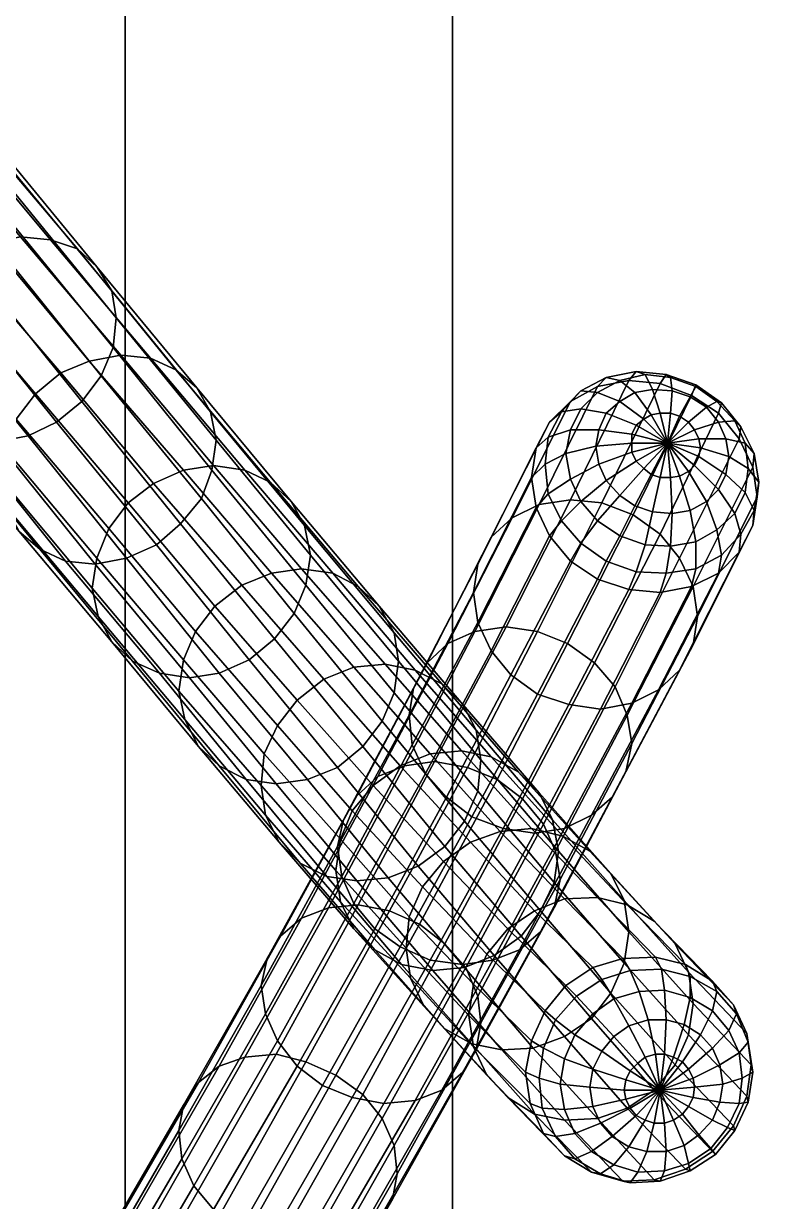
# Model space of a CAD drawing. Extents: x 2.43 to 3.53, y -4.48 to 0.73.
# Drawn here: x 2.9234 to 2.9737, y -0.9249 to -0.8461 of the extents above; entities that cross this region are included whole.
import ezdxf

# ---------------------------------------------------------------- set-up
doc = ezdxf.new("R2010")
doc.units = 0
for name, color, linetype in [('CAPSULE', 157, 'CONTINUOUS'), ('CYLINDER.1', 157, 'CONTINUOUS'), ('CYLINDER.2', 157, 'CONTINUOUS')]:
    doc.layers.add(name, color=color, linetype=linetype)

msp = doc.modelspace()

# ---------------------------------------------------------------- meshes
at = {"layer": 'CAPSULE'}
mesh = msp.add_polyface(dxfattribs=at)
corners = [(3.1047, -1.1175, 0.3212), (3.1047, -0.9571, 0.3474), (3.1027, -0.9535, 0.3251), (3.1027, -1.1139, 0.2989), (3.1047, -0.7968, 0.3736), (3.1027, -0.7931, 0.3513), (3.0969, -0.95, 0.3035), (3.0969, -1.1103, 0.2773), (3.0969, -0.7896, 0.3297), (3.0873, -0.9466, 0.2833), (3.0873, -1.107, 0.2571), (3.0873, -0.7863, 0.3095), (3.0743, -0.9437, 0.265), (3.0743, -1.104, 0.2387), (3.0743, -0.7833, 0.2912), (3.0583, -0.9411, 0.2491), (3.0583, -1.1014, 0.2229), (3.0583, -0.7807, 0.2753), (3.0397, -0.939, 0.2363), (3.0397, -1.0993, 0.2101), (3.0397, -0.7786, 0.2625), (3.0192, -0.9374, 0.2269), (3.0192, -1.0978, 0.2007), (3.0192, -0.7771, 0.2531), (2.9973, -0.9365, 0.2211), (2.9973, -1.0969, 0.1949), (2.9973, -0.7761, 0.2473), (2.9747, -0.9362, 0.2191), (2.9747, -1.0965, 0.1929), (2.9747, -0.7758, 0.2453), (2.9521, -0.9365, 0.2211), (2.9521, -1.0969, 0.1949), (2.9521, -0.7761, 0.2473), (2.9302, -0.9374, 0.2269), (2.9302, -1.0978, 0.2007), (2.9302, -0.7771, 0.2531), (2.9097, -0.939, 0.2363), (2.9097, -1.0993, 0.2101), (2.9097, -0.7786, 0.2625), (2.8911, -0.9411, 0.2491), (2.8911, -1.1014, 0.2229), (2.8911, -0.7807, 0.2753), (2.8751, -0.9437, 0.265), (2.8751, -1.104, 0.2387), (2.8751, -0.7833, 0.2912), (2.8621, -0.9466, 0.2833), (2.8621, -1.107, 0.2571), (2.8621, -0.7863, 0.3095), (2.8525, -0.95, 0.3035), (2.8525, -1.1103, 0.2773), (2.8525, -0.7896, 0.3297), (2.8467, -0.9535, 0.3251), (2.8467, -1.1139, 0.2989), (2.8467, -0.7931, 0.3513), (2.8447, -0.9571, 0.3474), (2.8447, -1.1175, 0.3212), (2.8447, -0.7968, 0.3736), (2.8467, -0.8004, 0.3959), (2.8467, -0.9608, 0.3697), (2.8525, -0.8039, 0.4175), (2.8525, -0.9643, 0.3913), (2.8621, -0.8072, 0.4378), (2.8621, -0.9676, 0.4116), (2.8751, -0.8102, 0.4561), (2.8751, -0.9706, 0.4299), (2.8911, -0.8128, 0.4719), (2.8911, -0.9732, 0.4457), (2.9097, -0.8149, 0.4847), (2.9097, -0.9753, 0.4585), (2.9302, -0.8165, 0.4942), (2.9302, -0.9768, 0.468), (2.9521, -0.8174, 0.5), (2.9521, -0.9778, 0.4738), (2.9747, -0.8177, 0.5019), (2.9747, -0.9781, 0.4757), (2.9973, -0.8174, 0.5), (2.9973, -0.9778, 0.4738), (3.0192, -0.8165, 0.4942), (3.0192, -0.9768, 0.468), (3.0397, -0.8149, 0.4847), (3.0397, -0.9753, 0.4585), (3.0583, -0.8128, 0.4719), (3.0583, -0.9732, 0.4457), (3.0743, -0.8102, 0.4561), (3.0743, -0.9706, 0.4299), (3.0873, -0.8072, 0.4378), (3.0873, -0.9676, 0.4116), (3.0969, -0.8039, 0.4175), (3.0969, -0.9643, 0.3913), (3.1027, -0.8004, 0.3959), (3.1027, -0.9608, 0.3697)]
mesh.append_faces([[corners[k] for k in face] for face in [(0, 1, 2, 3), (1, 4, 5, 2), (3, 2, 6, 7), (2, 5, 8, 6), (7, 6, 9, 10), (6, 8, 11, 9), (10, 9, 12, 13), (9, 11, 14, 12), (13, 12, 15, 16), (12, 14, 17, 15), (16, 15, 18, 19), (15, 17, 20, 18), (19, 18, 21, 22), (18, 20, 23, 21), (22, 21, 24, 25), (21, 23, 26, 24), (25, 24, 27, 28), (24, 26, 29, 27), (28, 27, 30, 31), (27, 29, 32, 30), (31, 30, 33, 34), (30, 32, 35, 33), (34, 33, 36, 37), (33, 35, 38, 36), (37, 36, 39, 40), (36, 38, 41, 39), (40, 39, 42, 43), (39, 41, 44, 42), (43, 42, 45, 46), (42, 44, 47, 45), (46, 45, 48, 49), (45, 47, 50, 48), (49, 48, 51, 52), (48, 50, 53, 51), (52, 51, 54, 55), (51, 53, 56, 54), (54, 56, 57, 58), (58, 57, 59, 60), (60, 59, 61, 62), (62, 61, 63, 64), (64, 63, 65, 66), (66, 65, 67, 68), (68, 67, 69, 70), (70, 69, 71, 72), (72, 71, 73, 74), (74, 73, 75, 76), (76, 75, 77, 78), (78, 77, 79, 80), (80, 79, 81, 82), (82, 81, 83, 84), (84, 83, 85, 86), (86, 85, 87, 88), (88, 87, 89, 90), (90, 89, 4, 1)]])
at = {"layer": 'CYLINDER.1'}
mesh = msp.add_polyface(dxfattribs=at)
corners = [(2.9153, -0.8687, 0.1949), (2.9083, -0.8603, 0.1799), (2.9085, -0.8584, 0.1809), (2.9155, -0.8667, 0.1959), (2.901, -0.8516, 0.1654), (2.9013, -0.8497, 0.1665), (2.9093, -0.8565, 0.1816), (2.9163, -0.8648, 0.1966), (2.9229, -0.8726, 0.2121), (2.9176, -0.8631, 0.1969), (2.9242, -0.8709, 0.2124), (2.9106, -0.8548, 0.1821), (2.9192, -0.8617, 0.197), (2.9259, -0.8695, 0.2124), (2.9123, -0.8534, 0.1822), (2.9212, -0.8608, 0.1967), (2.9278, -0.8687, 0.2121), (2.9142, -0.8525, 0.1819), (2.9232, -0.8604, 0.1961), (2.9299, -0.8683, 0.2116), (2.9162, -0.8521, 0.1813), (2.9252, -0.8606, 0.1952), (2.9319, -0.8685, 0.2107), (2.9182, -0.8522, 0.1804), (2.927, -0.8612, 0.1942), (2.9336, -0.8693, 0.2097), (2.9199, -0.8528, 0.1792), (2.9283, -0.8624, 0.193), (2.935, -0.8705, 0.2086), (2.9213, -0.8539, 0.178), (2.9293, -0.864, 0.1917), (2.9359, -0.8721, 0.2074), (2.9222, -0.8554, 0.1767), (2.9296, -0.8658, 0.1906), (2.9363, -0.874, 0.2063), (2.9226, -0.8572, 0.1754), (2.9223, -0.8591, 0.1744), (2.9294, -0.8678, 0.1896), (2.9216, -0.861, 0.1736), (2.9286, -0.8697, 0.1889), (2.9149, -0.85, 0.1598), (2.9142, -0.8519, 0.159), (2.9203, -0.8627, 0.1732), (2.9273, -0.8714, 0.1885), (2.9129, -0.8536, 0.1585), (2.9186, -0.8641, 0.1731), (2.9256, -0.8728, 0.1885), (2.9112, -0.855, 0.1584), (2.9167, -0.8651, 0.1734), (2.9237, -0.8737, 0.1888), (2.9093, -0.856, 0.1587), (2.9073, -0.8565, 0.1593), (2.9147, -0.8655, 0.1741), (2.9054, -0.8564, 0.1603), (2.9127, -0.8654, 0.175), (2.9197, -0.874, 0.1903), (2.911, -0.8648, 0.1761), (2.9179, -0.8733, 0.1914), (2.9036, -0.8559, 0.1615), (2.9096, -0.8637, 0.1774), (2.9165, -0.8721, 0.1926), (2.9023, -0.8548, 0.1628), (2.9087, -0.8621, 0.1787), (2.9156, -0.8705, 0.1938), (2.9014, -0.8533, 0.1641)]
mesh.append_faces([[corners[k] for k in face] for face in [(0, 1, 2, 3), (1, 4, 5, 2), (3, 2, 6, 7), (8, 7, 9, 10), (7, 6, 11, 9), (10, 9, 12, 13), (9, 11, 14, 12), (13, 12, 15, 16), (12, 14, 17, 15), (16, 15, 18, 19), (15, 17, 20, 18), (19, 18, 21, 22), (18, 20, 23, 21), (22, 21, 24, 25), (21, 23, 26, 24), (25, 24, 27, 28), (24, 26, 29, 27), (28, 27, 30, 31), (27, 29, 32, 30), (31, 30, 33, 34), (30, 32, 35, 33), (33, 35, 36, 37), (37, 36, 38, 39), (36, 40, 41, 38), (39, 38, 42, 43), (38, 41, 44, 42), (43, 42, 45, 46), (42, 44, 47, 45), (46, 45, 48, 49), (45, 47, 50, 48), (48, 50, 51, 52), (52, 51, 53, 54), (55, 54, 56, 57), (54, 53, 58, 56), (57, 56, 59, 60), (56, 58, 61, 59), (60, 59, 62, 63), (59, 61, 64, 62), (63, 62, 1, 0), (62, 64, 4, 1)]])
mesh = msp.add_polyface(dxfattribs=at)
corners = [(2.9338, -0.8908, 0.2435), (2.928, -0.8839, 0.2268), (2.9283, -0.8819, 0.2275), (2.9341, -0.8887, 0.2442), (2.9218, -0.8765, 0.2106), (2.9221, -0.8745, 0.2114), (2.9153, -0.8687, 0.1949), (2.9155, -0.8667, 0.1959), (2.9291, -0.8799, 0.2281), (2.9349, -0.8868, 0.2447), (2.9229, -0.8726, 0.2121), (2.9163, -0.8648, 0.1966), (2.9304, -0.8782, 0.2284), (2.9362, -0.8851, 0.2449), (2.9242, -0.8709, 0.2124), (2.9321, -0.8769, 0.2284), (2.938, -0.8837, 0.2449), (2.9259, -0.8695, 0.2124), (2.9341, -0.876, 0.2281), (2.94, -0.8829, 0.2446), (2.9278, -0.8687, 0.2121), (2.9299, -0.8683, 0.2116), (2.9361, -0.8757, 0.2275), (2.9319, -0.8685, 0.2107), (2.9382, -0.876, 0.2267), (2.9336, -0.8693, 0.2097), (2.9399, -0.8768, 0.2258), (2.9363, -0.874, 0.2063), (2.9296, -0.8658, 0.1906), (2.9294, -0.8678, 0.1896), (2.936, -0.876, 0.2055), (2.9286, -0.8697, 0.1889), (2.9353, -0.8779, 0.2048), (2.9273, -0.8714, 0.1885), (2.9339, -0.8796, 0.2045), (2.9402, -0.8873, 0.221), (2.9323, -0.881, 0.2045), (2.9385, -0.8887, 0.221), (2.9256, -0.8728, 0.1885), (2.9303, -0.8819, 0.2048), (2.9365, -0.8896, 0.2213), (2.9237, -0.8737, 0.1888), (2.9282, -0.8823, 0.2054), (2.9345, -0.8899, 0.2219), (2.9216, -0.8741, 0.1894), (2.9167, -0.8651, 0.1734), (2.9147, -0.8655, 0.1741), (2.9262, -0.8821, 0.2062), (2.9325, -0.8896, 0.2227), (2.9197, -0.874, 0.1903), (2.9127, -0.8654, 0.175), (2.9383, -0.8967, 0.2397), (2.9307, -0.8888, 0.2237), (2.9365, -0.8958, 0.2407), (2.9245, -0.8813, 0.2073), (2.9179, -0.8733, 0.1914), (2.9293, -0.8875, 0.2248), (2.9351, -0.8945, 0.2416), (2.9231, -0.8801, 0.2084), (2.9165, -0.8721, 0.1926), (2.9284, -0.8858, 0.2258), (2.9342, -0.8927, 0.2426), (2.9222, -0.8784, 0.2095), (2.9156, -0.8705, 0.1938)]
mesh.append_faces([[corners[k] for k in face] for face in [(0, 1, 2, 3), (1, 4, 5, 2), (4, 6, 7, 5), (3, 2, 8, 9), (2, 5, 10, 8), (5, 7, 11, 10), (9, 8, 12, 13), (8, 10, 14, 12), (13, 12, 15, 16), (12, 14, 17, 15), (16, 15, 18, 19), (15, 17, 20, 18), (18, 20, 21, 22), (22, 21, 23, 24), (24, 23, 25, 26), (27, 28, 29, 30), (30, 29, 31, 32), (32, 31, 33, 34), (35, 34, 36, 37), (34, 33, 38, 36), (37, 36, 39, 40), (36, 38, 41, 39), (40, 39, 42, 43), (39, 41, 44, 42), (41, 45, 46, 44), (43, 42, 47, 48), (42, 44, 49, 47), (44, 46, 50, 49), (51, 48, 52, 53), (48, 47, 54, 52), (47, 49, 55, 54), (53, 52, 56, 57), (52, 54, 58, 56), (54, 55, 59, 58), (57, 56, 60, 61), (56, 58, 62, 60), (58, 59, 63, 62), (61, 60, 1, 0), (60, 62, 4, 1), (62, 63, 6, 4)]])
mesh = msp.add_polyface(dxfattribs=at)
corners = [(2.9393, -0.8971, 0.2607), (2.9338, -0.8908, 0.2435), (2.9341, -0.8887, 0.2442), (2.9395, -0.895, 0.2613), (2.9349, -0.8868, 0.2447), (2.9404, -0.8931, 0.2618), (2.9454, -0.8988, 0.2793), (2.9417, -0.8914, 0.262), (2.9468, -0.8971, 0.2795), (2.9362, -0.8851, 0.2449), (2.9435, -0.89, 0.2619), (2.9486, -0.8958, 0.2794), (2.938, -0.8837, 0.2449), (2.9455, -0.8892, 0.2616), (2.9506, -0.895, 0.2791), (2.94, -0.8829, 0.2446), (2.9476, -0.889, 0.2611), (2.9527, -0.8948, 0.2786), (2.942, -0.8826, 0.2441), (2.9341, -0.876, 0.2281), (2.9361, -0.8757, 0.2275), (2.9496, -0.8894, 0.2604), (2.9547, -0.8952, 0.2779), (2.9441, -0.8829, 0.2433), (2.9382, -0.876, 0.2267), (2.9514, -0.8903, 0.2595), (2.9565, -0.8962, 0.2771), (2.9458, -0.8838, 0.2424), (2.9399, -0.8768, 0.2258), (2.9528, -0.8917, 0.2586), (2.9579, -0.8976, 0.2763), (2.9472, -0.8851, 0.2414), (2.9413, -0.8781, 0.2247), (2.9336, -0.8693, 0.2097), (2.935, -0.8705, 0.2086), (2.9482, -0.8869, 0.2404), (2.9537, -0.8934, 0.2577), (2.9422, -0.8797, 0.2236), (2.9359, -0.8721, 0.2074), (2.9485, -0.8888, 0.2395), (2.954, -0.8954, 0.2569), (2.9426, -0.8817, 0.2227), (2.9363, -0.874, 0.2063), (2.9482, -0.8909, 0.2388), (2.9538, -0.8975, 0.2562), (2.9423, -0.8837, 0.2218), (2.936, -0.876, 0.2055), (2.9474, -0.8928, 0.2383), (2.9529, -0.8995, 0.2558), (2.9415, -0.8856, 0.2213), (2.9353, -0.8779, 0.2048), (2.9402, -0.8873, 0.221), (2.9461, -0.8945, 0.238), (2.9339, -0.8796, 0.2045), (2.9385, -0.8887, 0.221), (2.9444, -0.8959, 0.2381), (2.9365, -0.8896, 0.2213), (2.9424, -0.8967, 0.2384), (2.9345, -0.8899, 0.2219), (2.9403, -0.897, 0.239), (2.9325, -0.8896, 0.2227), (2.9383, -0.8967, 0.2397), (2.9396, -0.8991, 0.2599), (2.9342, -0.8927, 0.2426)]
mesh.append_faces([[corners[k] for k in face] for face in [(0, 1, 2, 3), (3, 2, 4, 5), (6, 5, 7, 8), (5, 4, 9, 7), (8, 7, 10, 11), (7, 9, 12, 10), (11, 10, 13, 14), (10, 12, 15, 13), (14, 13, 16, 17), (13, 15, 18, 16), (15, 19, 20, 18), (17, 16, 21, 22), (16, 18, 23, 21), (18, 20, 24, 23), (22, 21, 25, 26), (21, 23, 27, 25), (23, 24, 28, 27), (26, 25, 29, 30), (25, 27, 31, 29), (27, 28, 32, 31), (28, 33, 34, 32), (29, 31, 35, 36), (31, 32, 37, 35), (32, 34, 38, 37), (36, 35, 39, 40), (35, 37, 41, 39), (37, 38, 42, 41), (40, 39, 43, 44), (39, 41, 45, 43), (41, 42, 46, 45), (44, 43, 47, 48), (43, 45, 49, 47), (45, 46, 50, 49), (47, 49, 51, 52), (49, 50, 53, 51), (52, 51, 54, 55), (55, 54, 56, 57), (57, 56, 58, 59), (59, 58, 60, 61), (62, 63, 1, 0)]])
mesh = msp.add_polyface(dxfattribs=at)
corners = [(2.949, -0.908, 0.2965), (2.9443, -0.9028, 0.2784), (2.9446, -0.9007, 0.279), (2.9492, -0.9059, 0.297), (2.9393, -0.8971, 0.2607), (2.9395, -0.895, 0.2613), (2.9454, -0.8988, 0.2793), (2.9501, -0.9039, 0.2973), (2.9404, -0.8931, 0.2618), (2.9544, -0.9084, 0.3157), (2.9515, -0.9022, 0.2974), (2.9558, -0.9067, 0.3158), (2.9468, -0.8971, 0.2795), (2.9533, -0.9009, 0.2973), (2.9576, -0.9055, 0.3157), (2.9486, -0.8958, 0.2794), (2.9553, -0.9002, 0.297), (2.9596, -0.9047, 0.3154), (2.9506, -0.895, 0.2791), (2.9574, -0.9, 0.2965), (2.9618, -0.9046, 0.3149), (2.9527, -0.8948, 0.2786), (2.9595, -0.9005, 0.2959), (2.9638, -0.9051, 0.3143), (2.9547, -0.8952, 0.2779), (2.9613, -0.9015, 0.2952), (2.9656, -0.9062, 0.3137), (2.9565, -0.8962, 0.2771), (2.9627, -0.903, 0.2944), (2.967, -0.9077, 0.313), (2.9579, -0.8976, 0.2763), (2.9588, -0.8994, 0.2755), (2.9636, -0.9048, 0.2937), (2.9528, -0.8917, 0.2586), (2.9537, -0.8934, 0.2577), (2.9592, -0.9015, 0.2747), (2.9639, -0.9069, 0.293), (2.954, -0.8954, 0.2569), (2.9589, -0.9036, 0.2741), (2.9636, -0.909, 0.2925), (2.9538, -0.8975, 0.2562), (2.9529, -0.8995, 0.2558), (2.958, -0.9055, 0.2737), (2.9516, -0.9012, 0.2556), (2.9567, -0.9072, 0.2736), (2.9474, -0.8928, 0.2383), (2.9461, -0.8945, 0.238), (2.9498, -0.9025, 0.2556), (2.9549, -0.9085, 0.2737), (2.9444, -0.8959, 0.2381), (2.9478, -0.9033, 0.256), (2.9529, -0.9093, 0.274), (2.9424, -0.8967, 0.2384), (2.9403, -0.897, 0.239), (2.9457, -0.9035, 0.2565), (2.9383, -0.8967, 0.2397), (2.9437, -0.9032, 0.2573), (2.9487, -0.9091, 0.2753), (2.9419, -0.9023, 0.2581), (2.9469, -0.9081, 0.2761), (2.9365, -0.8958, 0.2407), (2.9405, -0.9009, 0.259), (2.9455, -0.9067, 0.2769), (2.9351, -0.8945, 0.2416), (2.9396, -0.8991, 0.2599), (2.9446, -0.9049, 0.2777), (2.9342, -0.8927, 0.2426)]
mesh.append_faces([[corners[k] for k in face] for face in [(0, 1, 2, 3), (1, 4, 5, 2), (3, 2, 6, 7), (2, 5, 8, 6), (9, 7, 10, 11), (7, 6, 12, 10), (11, 10, 13, 14), (10, 12, 15, 13), (14, 13, 16, 17), (13, 15, 18, 16), (17, 16, 19, 20), (16, 18, 21, 19), (20, 19, 22, 23), (19, 21, 24, 22), (23, 22, 25, 26), (22, 24, 27, 25), (26, 25, 28, 29), (25, 27, 30, 28), (28, 30, 31, 32), (30, 33, 34, 31), (32, 31, 35, 36), (31, 34, 37, 35), (36, 35, 38, 39), (35, 37, 40, 38), (38, 40, 41, 42), (42, 41, 43, 44), (41, 45, 46, 43), (44, 43, 47, 48), (43, 46, 49, 47), (48, 47, 50, 51), (47, 49, 52, 50), (50, 52, 53, 54), (54, 53, 55, 56), (57, 56, 58, 59), (56, 55, 60, 58), (59, 58, 61, 62), (58, 60, 63, 61), (62, 61, 64, 65), (61, 63, 66, 64), (65, 64, 4, 1)]])
mesh = msp.add_polyface(dxfattribs=at)
corners = [(2.9593, -0.9171, 0.3381), (2.9579, -0.9167, 0.3362), (2.9582, -0.9147, 0.3366), (2.9596, -0.9154, 0.3384), (2.957, -0.9163, 0.334), (2.9574, -0.9142, 0.3344), (2.9532, -0.9125, 0.3151), (2.9535, -0.9104, 0.3155), (2.949, -0.908, 0.2965), (2.9492, -0.9059, 0.297), (2.959, -0.9128, 0.3367), (2.9603, -0.9138, 0.3385), (2.9583, -0.9122, 0.3345), (2.9544, -0.9084, 0.3157), (2.9501, -0.9039, 0.2973), (2.9604, -0.9112, 0.3368), (2.9615, -0.9124, 0.3385), (2.9597, -0.9105, 0.3346), (2.9558, -0.9067, 0.3158), (2.9576, -0.9055, 0.3157), (2.9615, -0.9093, 0.3344), (2.9627, -0.911, 0.2922), (2.958, -0.9055, 0.2737), (2.9567, -0.9072, 0.2736), (2.9614, -0.9127, 0.2921), (2.9549, -0.9085, 0.2737), (2.9596, -0.9139, 0.2922), (2.9529, -0.9093, 0.274), (2.9575, -0.9147, 0.2925), (2.9618, -0.9194, 0.3115), (2.9554, -0.9148, 0.2931), (2.9596, -0.9195, 0.312), (2.9508, -0.9095, 0.2746), (2.9478, -0.9033, 0.256), (2.9457, -0.9035, 0.2565), (2.9534, -0.9144, 0.2937), (2.9576, -0.9191, 0.3126), (2.9487, -0.9091, 0.2753), (2.9437, -0.9032, 0.2573), (2.9614, -0.923, 0.3319), (2.9558, -0.918, 0.3132), (2.9596, -0.9219, 0.3324), (2.9516, -0.9134, 0.2944), (2.9469, -0.9081, 0.2761), (2.9614, -0.9216, 0.3369), (2.9603, -0.9221, 0.3348), (2.959, -0.9206, 0.3353), (2.9603, -0.9204, 0.3373), (2.9582, -0.9204, 0.333), (2.9544, -0.9165, 0.3139), (2.9502, -0.9119, 0.2952), (2.9455, -0.9067, 0.2769), (2.9581, -0.9187, 0.3358), (2.9596, -0.9188, 0.3377), (2.9573, -0.9184, 0.3336), (2.9535, -0.9146, 0.3146), (2.9493, -0.91, 0.2959), (2.9446, -0.9049, 0.2777), (2.9443, -0.9028, 0.2784)]
mesh.append_faces([[corners[k] for k in face] for face in [(0, 1, 2, 3), (1, 4, 5, 2), (4, 6, 7, 5), (6, 8, 9, 7), (3, 2, 10, 11), (2, 5, 12, 10), (5, 7, 13, 12), (7, 9, 14, 13), (11, 10, 15, 16), (10, 12, 17, 15), (12, 13, 18, 17), (17, 18, 19, 20), (21, 22, 23, 24), (24, 23, 25, 26), (26, 25, 27, 28), (29, 28, 30, 31), (28, 27, 32, 30), (27, 33, 34, 32), (31, 30, 35, 36), (30, 32, 37, 35), (32, 34, 38, 37), (39, 36, 40, 41), (36, 35, 42, 40), (35, 37, 43, 42), (44, 45, 46, 47), (45, 41, 48, 46), (41, 40, 49, 48), (40, 42, 50, 49), (42, 43, 51, 50), (47, 46, 52, 53), (46, 48, 54, 52), (48, 49, 55, 54), (49, 50, 56, 55), (50, 51, 57, 56), (53, 52, 1, 0), (52, 54, 4, 1), (54, 55, 6, 4), (55, 56, 8, 6), (56, 57, 58, 8)]])
mesh = msp.add_polyface(dxfattribs=at)
corners = [(2.966, -0.9175, 0.34), (2.964, -0.9162, 0.3402), (2.9645, -0.9157, 0.3402), (2.965, -0.9153, 0.3402), (2.9657, -0.9151, 0.3401), (2.9639, -0.9132, 0.3397), (2.9652, -0.9128, 0.3395), (2.9663, -0.9151, 0.34), (2.9664, -0.9128, 0.3392), (2.9646, -0.9109, 0.3382), (2.9663, -0.9108, 0.3379), (2.964, -0.9095, 0.3364), (2.9661, -0.9094, 0.3359), (2.9635, -0.9087, 0.3341), (2.9657, -0.9086, 0.3337), (2.9669, -0.9153, 0.3398), (2.9676, -0.9131, 0.3389), (2.968, -0.9113, 0.3374), (2.968, -0.9099, 0.3354), (2.9677, -0.9091, 0.3331), (2.9618, -0.9046, 0.3149), (2.9638, -0.9051, 0.3143), (2.9675, -0.9156, 0.3396), (2.9687, -0.9138, 0.3386), (2.9695, -0.9122, 0.337), (2.9698, -0.9109, 0.3349), (2.9695, -0.9102, 0.3326), (2.9656, -0.9062, 0.3137), (2.9695, -0.9147, 0.3383), (2.9679, -0.9161, 0.3395), (2.9706, -0.9135, 0.3365), (2.9711, -0.9124, 0.3343), (2.9709, -0.9118, 0.3319), (2.967, -0.9077, 0.313), (2.97, -0.9158, 0.338), (2.9682, -0.9167, 0.3393), (2.9713, -0.915, 0.3361), (2.9719, -0.9143, 0.3338), (2.9718, -0.9137, 0.3314), (2.9679, -0.9096, 0.3123), (2.9627, -0.903, 0.2944), (2.9636, -0.9048, 0.2937), (2.9715, -0.9167, 0.3357), (2.9702, -0.9171, 0.3377), (2.9722, -0.9163, 0.3333), (2.9721, -0.9158, 0.3309), (2.9682, -0.9117, 0.3118), (2.9639, -0.9069, 0.293), (2.9679, -0.9138, 0.3113), (2.9718, -0.9179, 0.3305), (2.9636, -0.909, 0.2925), (2.9627, -0.911, 0.2922), (2.967, -0.9158, 0.3111)]
mesh.append_faces([[corners[k] for k in face] for face in [(0, 1, 2, 2), (0, 2, 3, 3), (0, 3, 4, 4), (3, 5, 6, 4), (0, 4, 7, 7), (4, 6, 8, 7), (6, 9, 10, 8), (9, 11, 12, 10), (11, 13, 14, 12), (0, 7, 15, 15), (7, 8, 16, 15), (8, 10, 17, 16), (10, 12, 18, 17), (12, 14, 19, 18), (14, 20, 21, 19), (0, 15, 22, 22), (15, 16, 23, 22), (16, 17, 24, 23), (17, 18, 25, 24), (18, 19, 26, 25), (19, 21, 27, 26), (22, 23, 28, 29), (23, 24, 30, 28), (24, 25, 31, 30), (25, 26, 32, 31), (26, 27, 33, 32), (29, 28, 34, 35), (28, 30, 36, 34), (30, 31, 37, 36), (31, 32, 38, 37), (32, 33, 39, 38), (33, 40, 41, 39), (34, 36, 42, 43), (36, 37, 44, 42), (37, 38, 45, 44), (38, 39, 46, 45), (39, 41, 47, 46), (45, 46, 48, 49), (46, 47, 50, 48), (48, 50, 51, 52)]])
mesh = msp.add_polyface(dxfattribs=at)
corners = [(2.966, -0.9175, 0.34), (2.9636, -0.9175, 0.3401), (2.9637, -0.9168, 0.3402), (2.9613, -0.9173, 0.3394), (2.9615, -0.9161, 0.3396), (2.9593, -0.9171, 0.3381), (2.9596, -0.9154, 0.3384), (2.964, -0.9162, 0.3402), (2.9621, -0.9149, 0.3397), (2.9603, -0.9138, 0.3385), (2.9629, -0.9139, 0.3397), (2.9645, -0.9157, 0.3402), (2.9615, -0.9124, 0.3385), (2.9639, -0.9132, 0.3397), (2.965, -0.9153, 0.3402), (2.9629, -0.9114, 0.3384), (2.9604, -0.9112, 0.3368), (2.9621, -0.9101, 0.3366), (2.9597, -0.9105, 0.3346), (2.9615, -0.9093, 0.3344), (2.9646, -0.9109, 0.3382), (2.9652, -0.9128, 0.3395), (2.964, -0.9095, 0.3364), (2.9635, -0.9087, 0.3341), (2.9576, -0.9055, 0.3157), (2.9596, -0.9047, 0.3154), (2.9618, -0.9046, 0.3149), (2.9657, -0.9086, 0.3337), (2.9636, -0.909, 0.2925), (2.9589, -0.9036, 0.2741), (2.958, -0.9055, 0.2737), (2.9627, -0.911, 0.2922), (2.967, -0.9158, 0.3111), (2.9614, -0.9127, 0.2921), (2.9656, -0.9175, 0.311), (2.9596, -0.9139, 0.2922), (2.9638, -0.9187, 0.3112), (2.9677, -0.9228, 0.3305), (2.9618, -0.9194, 0.3115), (2.9656, -0.9235, 0.3308), (2.9575, -0.9147, 0.2925), (2.9596, -0.9195, 0.312), (2.9635, -0.9236, 0.3313), (2.9651, -0.9216, 0.3379), (2.9645, -0.923, 0.336), (2.9629, -0.9225, 0.3364), (2.9639, -0.9213, 0.3382), (2.964, -0.9237, 0.3337), (2.962, -0.9231, 0.3342), (2.9614, -0.923, 0.3319), (2.9576, -0.9191, 0.3126), (2.965, -0.9195, 0.3394), (2.9628, -0.9206, 0.3385), (2.9644, -0.9192, 0.3396), (2.9614, -0.9216, 0.3369), (2.9603, -0.9221, 0.3348), (2.9596, -0.9219, 0.3324), (2.964, -0.9187, 0.3398), (2.962, -0.9197, 0.3388), (2.9603, -0.9204, 0.3373), (2.9637, -0.9181, 0.3399), (2.9615, -0.9186, 0.3392), (2.9596, -0.9188, 0.3377)]
mesh.append_faces([[corners[k] for k in face] for face in [(0, 1, 2, 2), (1, 3, 4, 2), (3, 5, 6, 4), (0, 2, 7, 7), (2, 4, 8, 7), (4, 6, 9, 8), (7, 8, 10, 11), (8, 9, 12, 10), (11, 10, 13, 14), (10, 12, 15, 13), (12, 16, 17, 15), (16, 18, 19, 17), (13, 15, 20, 21), (15, 17, 22, 20), (17, 19, 23, 22), (19, 24, 25, 23), (23, 25, 26, 27), (28, 29, 30, 31), (32, 31, 33, 34), (34, 33, 35, 36), (37, 36, 38, 39), (36, 35, 40, 38), (39, 38, 41, 42), (43, 44, 45, 46), (44, 47, 48, 45), (47, 42, 49, 48), (42, 41, 50, 49), (51, 46, 52, 53), (46, 45, 54, 52), (45, 48, 55, 54), (48, 49, 56, 55), (0, 53, 57, 57), (53, 52, 58, 57), (52, 54, 59, 58), (0, 57, 60, 60), (57, 58, 61, 60), (58, 59, 62, 61), (0, 60, 1, 1), (60, 61, 3, 1), (61, 62, 5, 3)]])
mesh = msp.add_polyface(dxfattribs=at)
corners = [(2.966, -0.9175, 0.34), (2.9675, -0.9156, 0.3396), (2.9679, -0.9161, 0.3395), (2.9682, -0.9167, 0.3393), (2.9683, -0.9173, 0.3392), (2.97, -0.9158, 0.338), (2.9702, -0.9171, 0.3377), (2.9682, -0.918, 0.3391), (2.97, -0.9183, 0.3375), (2.9715, -0.9167, 0.3357), (2.9713, -0.9184, 0.3354), (2.9722, -0.9163, 0.3333), (2.9719, -0.9183, 0.333), (2.9721, -0.9158, 0.3309), (2.9718, -0.9179, 0.3305), (2.9679, -0.9186, 0.339), (2.9695, -0.9195, 0.3374), (2.9705, -0.92, 0.3353), (2.971, -0.9202, 0.3328), (2.9709, -0.9199, 0.3304), (2.9679, -0.9138, 0.3113), (2.967, -0.9158, 0.3111), (2.9675, -0.9191, 0.339), (2.9686, -0.9205, 0.3374), (2.9694, -0.9214, 0.3353), (2.9697, -0.9218, 0.3328), (2.9695, -0.9216, 0.3303), (2.9656, -0.9175, 0.311), (2.9669, -0.9195, 0.339), (2.9676, -0.9212, 0.3375), (2.9679, -0.9224, 0.3354), (2.968, -0.9229, 0.333), (2.9677, -0.9228, 0.3305), (2.9638, -0.9187, 0.3112), (2.9663, -0.9197, 0.3391), (2.9664, -0.9216, 0.3376), (2.9663, -0.9229, 0.3356), (2.966, -0.9236, 0.3333), (2.9656, -0.9235, 0.3308), (2.9656, -0.9197, 0.3393), (2.9651, -0.9216, 0.3379), (2.9645, -0.923, 0.336), (2.964, -0.9237, 0.3337), (2.9635, -0.9236, 0.3313), (2.965, -0.9195, 0.3394), (2.9639, -0.9213, 0.3382), (2.9644, -0.9192, 0.3396)]
mesh.append_faces([[corners[k] for k in face] for face in [(0, 1, 2, 2), (0, 2, 3, 3), (0, 3, 4, 4), (3, 5, 6, 4), (0, 4, 7, 7), (4, 6, 8, 7), (6, 9, 10, 8), (9, 11, 12, 10), (11, 13, 14, 12), (0, 7, 15, 15), (7, 8, 16, 15), (8, 10, 17, 16), (10, 12, 18, 17), (12, 14, 19, 18), (14, 20, 21, 19), (0, 15, 22, 22), (15, 16, 23, 22), (16, 17, 24, 23), (17, 18, 25, 24), (18, 19, 26, 25), (19, 21, 27, 26), (0, 22, 28, 28), (22, 23, 29, 28), (23, 24, 30, 29), (24, 25, 31, 30), (25, 26, 32, 31), (26, 27, 33, 32), (0, 28, 34, 34), (28, 29, 35, 34), (29, 30, 36, 35), (30, 31, 37, 36), (31, 32, 38, 37), (0, 34, 39, 39), (34, 35, 40, 39), (35, 36, 41, 40), (36, 37, 42, 41), (37, 38, 43, 42), (0, 39, 44, 44), (39, 40, 45, 44), (0, 44, 46, 46)]])
at = {"layer": 'CYLINDER.2'}
mesh = msp.add_polyface(dxfattribs=at)
corners = [(2.9665, -0.8742, 0.3042), (2.9641, -0.8748, 0.3045), (2.9641, -0.8742, 0.3043), (2.9619, -0.8756, 0.3041), (2.9617, -0.8744, 0.3037), (2.96, -0.8766, 0.3031), (2.9597, -0.8749, 0.3025), (2.9585, -0.8776, 0.3015), (2.9583, -0.8756, 0.3007), (2.9644, -0.8754, 0.3047), (2.9624, -0.8767, 0.3045), (2.9649, -0.8759, 0.3048), (2.9633, -0.8777, 0.3047), (2.9654, -0.8763, 0.3049), (2.9681, -0.871, 0.2938), (2.966, -0.8702, 0.294), (2.9621, -0.8782, 0.276), (2.9642, -0.879, 0.2758), (2.9667, -0.8698, 0.2988), (2.965, -0.8696, 0.2992), (2.9644, -0.8694, 0.2968), (2.9664, -0.8696, 0.2964), (2.9639, -0.87, 0.2944), (2.96, -0.878, 0.2764), (2.966, -0.8722, 0.303), (2.9654, -0.8723, 0.3032), (2.9643, -0.8708, 0.3017), (2.9655, -0.8706, 0.3013), (2.9633, -0.87, 0.2997), (2.9624, -0.8698, 0.2974), (2.9618, -0.8704, 0.2951), (2.9579, -0.8783, 0.2771), (2.9649, -0.8726, 0.3035), (2.9633, -0.8714, 0.3021), (2.9618, -0.8708, 0.3003), (2.9607, -0.8707, 0.2982), (2.96, -0.8714, 0.2959), (2.9561, -0.8792, 0.278), (2.9644, -0.873, 0.3037), (2.9624, -0.8722, 0.3026), (2.9607, -0.8719, 0.301), (2.9594, -0.8721, 0.299), (2.9586, -0.8728, 0.2968), (2.9547, -0.8805, 0.279), (2.9641, -0.8736, 0.304), (2.9619, -0.8733, 0.3032), (2.96, -0.8733, 0.3018), (2.9585, -0.8738, 0.2999), (2.9577, -0.8745, 0.2978), (2.9574, -0.8765, 0.2986)]
mesh.append_faces([[corners[k] for k in face] for face in [(0, 1, 2, 2), (2, 1, 3, 4), (4, 3, 5, 6), (6, 5, 7, 8), (0, 9, 1, 1), (1, 9, 10, 3), (0, 11, 9, 9), (9, 11, 12, 10), (0, 13, 11, 11), (14, 15, 16, 17), (18, 19, 20, 21), (21, 20, 22, 15), (15, 22, 23, 16), (24, 25, 26, 27), (27, 26, 28, 19), (19, 28, 29, 20), (20, 29, 30, 22), (22, 30, 31, 23), (0, 32, 25, 25), (25, 32, 33, 26), (26, 33, 34, 28), (28, 34, 35, 29), (29, 35, 36, 30), (30, 36, 37, 31), (0, 38, 32, 32), (32, 38, 39, 33), (33, 39, 40, 34), (34, 40, 41, 35), (35, 41, 42, 36), (36, 42, 43, 37), (0, 44, 38, 38), (38, 44, 45, 39), (39, 45, 46, 40), (40, 46, 47, 41), (41, 47, 48, 42), (0, 2, 44, 44), (44, 2, 4, 45), (45, 4, 6, 46), (46, 6, 8, 47), (47, 8, 49, 48)]])
mesh = msp.add_polyface(dxfattribs=at)
corners = [(2.9665, -0.8742, 0.3042), (2.966, -0.8765, 0.3048), (2.9654, -0.8763, 0.3049), (2.9667, -0.8765, 0.3047), (2.9673, -0.8764, 0.3045), (2.9679, -0.8761, 0.3043), (2.9683, -0.8757, 0.304), (2.9686, -0.8751, 0.3037), (2.9704, -0.8763, 0.3026), (2.9699, -0.8773, 0.3031), (2.9687, -0.8745, 0.3034), (2.9706, -0.8751, 0.3021), (2.9719, -0.8759, 0.3002), (2.9717, -0.8775, 0.3009), (2.9686, -0.8739, 0.3032), (2.9704, -0.8739, 0.3016), (2.9717, -0.8742, 0.2996), (2.9723, -0.8749, 0.2972), (2.9726, -0.8768, 0.298), (2.9722, -0.8758, 0.2949), (2.9725, -0.8778, 0.2957), (2.9683, -0.8733, 0.303), (2.9699, -0.8728, 0.3013), (2.971, -0.8727, 0.2991), (2.9714, -0.8731, 0.2967), (2.9713, -0.8739, 0.2943), (2.9679, -0.8728, 0.3029), (2.9691, -0.8718, 0.301), (2.9698, -0.8714, 0.2988), (2.9701, -0.8715, 0.2963), (2.9699, -0.8722, 0.2939), (2.9673, -0.8724, 0.3029), (2.968, -0.8711, 0.301), (2.9684, -0.8704, 0.2987), (2.9684, -0.8703, 0.2962), (2.9681, -0.871, 0.2938), (2.9642, -0.879, 0.2758), (2.966, -0.8803, 0.2759), (2.9667, -0.8722, 0.3029), (2.9668, -0.8707, 0.3011), (2.9667, -0.8698, 0.2988), (2.9664, -0.8696, 0.2964), (2.966, -0.8702, 0.294), (2.966, -0.8722, 0.303), (2.9655, -0.8706, 0.3013), (2.965, -0.8696, 0.2992), (2.9654, -0.8723, 0.3032)]
mesh.append_faces([[corners[k] for k in face] for face in [(0, 1, 2, 2), (0, 3, 1, 1), (0, 4, 3, 3), (0, 5, 4, 4), (0, 6, 5, 5), (0, 7, 6, 6), (6, 7, 8, 9), (0, 10, 7, 7), (7, 10, 11, 8), (8, 11, 12, 13), (0, 14, 10, 10), (10, 14, 15, 11), (11, 15, 16, 12), (12, 16, 17, 18), (18, 17, 19, 20), (0, 21, 14, 14), (14, 21, 22, 15), (15, 22, 23, 16), (16, 23, 24, 17), (17, 24, 25, 19), (0, 26, 21, 21), (21, 26, 27, 22), (22, 27, 28, 23), (23, 28, 29, 24), (24, 29, 30, 25), (0, 31, 26, 26), (26, 31, 32, 27), (27, 32, 33, 28), (28, 33, 34, 29), (29, 34, 35, 30), (30, 35, 36, 37), (0, 38, 31, 31), (31, 38, 39, 32), (32, 39, 40, 33), (33, 40, 41, 34), (34, 41, 42, 35), (0, 43, 38, 38), (38, 43, 44, 39), (39, 44, 45, 40), (0, 46, 43, 43)]])
mesh = msp.add_polyface(dxfattribs=at)
corners = [(2.9649, -0.8759, 0.3048), (2.9654, -0.8763, 0.3049), (2.9643, -0.8784, 0.3048), (2.9633, -0.8777, 0.3047), (2.9633, -0.8804, 0.304), (2.9618, -0.8794, 0.3039), (2.966, -0.8765, 0.3048), (2.9655, -0.8788, 0.3047), (2.965, -0.881, 0.3038), (2.9644, -0.8828, 0.3023), (2.9624, -0.8821, 0.3025), (2.9667, -0.8765, 0.3047), (2.9668, -0.8789, 0.3045), (2.9667, -0.8811, 0.3035), (2.9664, -0.8829, 0.302), (2.966, -0.8842, 0.2999), (2.9639, -0.884, 0.3003), (2.9673, -0.8764, 0.3045), (2.968, -0.8787, 0.3041), (2.9684, -0.8808, 0.303), (2.9684, -0.8826, 0.3014), (2.9681, -0.8838, 0.2993), (2.9641, -0.8916, 0.2817), (2.962, -0.892, 0.2824), (2.9679, -0.8761, 0.3043), (2.9691, -0.8781, 0.3036), (2.9698, -0.88, 0.3024), (2.9701, -0.8817, 0.3006), (2.9699, -0.8829, 0.2985), (2.9659, -0.8907, 0.2808), (2.9683, -0.8757, 0.304), (2.9699, -0.8773, 0.3031), (2.971, -0.8789, 0.3017), (2.9714, -0.8803, 0.2997), (2.9713, -0.8815, 0.2975), (2.9673, -0.8894, 0.2798), (2.9628, -0.8979, 0.2627), (2.9614, -0.8991, 0.2637), (2.9704, -0.8763, 0.3026), (2.9717, -0.8775, 0.3009), (2.9723, -0.8787, 0.2988), (2.9722, -0.8797, 0.2966), (2.9682, -0.8877, 0.2788), (2.9637, -0.8962, 0.2616), (2.9719, -0.8759, 0.3002), (2.9726, -0.8768, 0.298), (2.9725, -0.8778, 0.2957), (2.9685, -0.8858, 0.2778), (2.9641, -0.8943, 0.2605), (2.9722, -0.8758, 0.2949), (2.9682, -0.8838, 0.277), (2.9638, -0.8924, 0.2596), (2.9713, -0.8739, 0.2943), (2.9673, -0.8819, 0.2763), (2.963, -0.8905, 0.2588), (2.9699, -0.8722, 0.2939), (2.966, -0.8803, 0.2759), (2.9616, -0.8889, 0.2584)]
mesh.append_faces([[corners[k] for k in face] for face in [(0, 1, 2, 3), (3, 2, 4, 5), (1, 6, 7, 2), (2, 7, 8, 4), (4, 8, 9, 10), (6, 11, 12, 7), (7, 12, 13, 8), (8, 13, 14, 9), (9, 14, 15, 16), (11, 17, 18, 12), (12, 18, 19, 13), (13, 19, 20, 14), (14, 20, 21, 15), (15, 21, 22, 23), (17, 24, 25, 18), (18, 25, 26, 19), (19, 26, 27, 20), (20, 27, 28, 21), (21, 28, 29, 22), (24, 30, 31, 25), (25, 31, 32, 26), (26, 32, 33, 27), (27, 33, 34, 28), (28, 34, 35, 29), (29, 35, 36, 37), (31, 38, 39, 32), (32, 39, 40, 33), (33, 40, 41, 34), (34, 41, 42, 35), (35, 42, 43, 36), (39, 44, 45, 40), (40, 45, 46, 41), (41, 46, 47, 42), (42, 47, 48, 43), (46, 49, 50, 47), (47, 50, 51, 48), (49, 52, 53, 50), (50, 53, 54, 51), (52, 55, 56, 53), (53, 56, 57, 54)]])
mesh = msp.add_polyface(dxfattribs=at)
corners = [(2.9583, -0.8756, 0.3007), (2.9585, -0.8776, 0.3015), (2.9577, -0.8785, 0.2994), (2.9574, -0.8765, 0.2986), (2.9538, -0.8862, 0.2818), (2.9535, -0.8842, 0.2809), (2.9494, -0.8944, 0.2646), (2.9492, -0.8924, 0.2637), (2.9619, -0.8756, 0.3041), (2.9624, -0.8767, 0.3045), (2.9607, -0.8781, 0.3036), (2.96, -0.8766, 0.3031), (2.9594, -0.8794, 0.302), (2.9586, -0.8804, 0.3), (2.9547, -0.8881, 0.2824), (2.9503, -0.8963, 0.2654), (2.9633, -0.8777, 0.3047), (2.9618, -0.8794, 0.3039), (2.9607, -0.8809, 0.3024), (2.96, -0.8821, 0.3004), (2.956, -0.8897, 0.2828), (2.9517, -0.8979, 0.2658), (2.9633, -0.8804, 0.304), (2.9624, -0.8821, 0.3025), (2.9618, -0.8833, 0.3005), (2.9578, -0.891, 0.283), (2.9534, -0.8992, 0.266), (2.9644, -0.8828, 0.3023), (2.9639, -0.884, 0.3003), (2.9599, -0.8917, 0.2828), (2.9555, -0.9, 0.2658), (2.966, -0.8842, 0.2999), (2.962, -0.892, 0.2824), (2.9641, -0.8916, 0.2817), (2.9659, -0.8907, 0.2808), (2.9614, -0.8991, 0.2637), (2.9596, -0.9, 0.2647), (2.963, -0.8905, 0.2588), (2.9616, -0.8889, 0.2584), (2.9568, -0.898, 0.2414), (2.9582, -0.8997, 0.2419), (2.966, -0.8803, 0.2759), (2.9642, -0.879, 0.2758), (2.9598, -0.8876, 0.2582), (2.9551, -0.8967, 0.2413), (2.9621, -0.8782, 0.276), (2.9578, -0.8868, 0.2584), (2.9531, -0.8959, 0.2414), (2.96, -0.878, 0.2764), (2.9557, -0.8865, 0.2589), (2.9509, -0.8955, 0.2419), (2.9579, -0.8783, 0.2771), (2.9536, -0.8868, 0.2596), (2.9489, -0.8958, 0.2427), (2.9561, -0.8792, 0.278), (2.9518, -0.8876, 0.2605), (2.9471, -0.8965, 0.2437), (2.9547, -0.8805, 0.279), (2.9504, -0.8889, 0.2616), (2.9457, -0.8978, 0.2448), (2.9586, -0.8728, 0.2968), (2.9577, -0.8745, 0.2978), (2.9538, -0.8823, 0.28), (2.9495, -0.8906, 0.2627), (2.9448, -0.8994, 0.246)]
mesh.append_faces([[corners[k] for k in face] for face in [(0, 1, 2, 3), (3, 2, 4, 5), (5, 4, 6, 7), (8, 9, 10, 11), (11, 10, 12, 1), (1, 12, 13, 2), (2, 13, 14, 4), (4, 14, 15, 6), (9, 16, 17, 10), (10, 17, 18, 12), (12, 18, 19, 13), (13, 19, 20, 14), (14, 20, 21, 15), (17, 22, 23, 18), (18, 23, 24, 19), (19, 24, 25, 20), (20, 25, 26, 21), (23, 27, 28, 24), (24, 28, 29, 25), (25, 29, 30, 26), (28, 31, 32, 29), (33, 34, 35, 36), (37, 38, 39, 40), (41, 42, 43, 38), (38, 43, 44, 39), (42, 45, 46, 43), (43, 46, 47, 44), (45, 48, 49, 46), (46, 49, 50, 47), (48, 51, 52, 49), (49, 52, 53, 50), (51, 54, 55, 52), (52, 55, 56, 53), (54, 57, 58, 55), (55, 58, 59, 56), (60, 61, 62, 57), (57, 62, 63, 58), (58, 63, 64, 59), (61, 3, 5, 62), (62, 5, 7, 63)]])
mesh = msp.add_polyface(dxfattribs=at)
corners = [(2.9492, -0.8924, 0.2637), (2.9494, -0.8944, 0.2646), (2.9447, -0.9032, 0.2481), (2.9444, -0.9012, 0.2471), (2.9396, -0.9124, 0.232), (2.9393, -0.9105, 0.231), (2.9503, -0.8963, 0.2654), (2.9455, -0.905, 0.2488), (2.9404, -0.9142, 0.2329), (2.9517, -0.8979, 0.2658), (2.9469, -0.9067, 0.2493), (2.9417, -0.9159, 0.2334), (2.9534, -0.8992, 0.266), (2.9486, -0.9079, 0.2495), (2.9434, -0.9172, 0.2336), (2.9555, -0.9, 0.2658), (2.9506, -0.9088, 0.2494), (2.9599, -0.8917, 0.2828), (2.962, -0.892, 0.2824), (2.9576, -0.9003, 0.2654), (2.9528, -0.9091, 0.2489), (2.9641, -0.8916, 0.2817), (2.9596, -0.9, 0.2647), (2.9548, -0.9088, 0.2482), (2.9614, -0.8991, 0.2637), (2.9566, -0.9081, 0.2472), (2.9628, -0.8979, 0.2627), (2.958, -0.9069, 0.2461), (2.9528, -0.9163, 0.23), (2.9514, -0.9175, 0.2312), (2.9637, -0.8962, 0.2616), (2.9589, -0.9053, 0.2449), (2.9537, -0.9148, 0.2288), (2.9641, -0.8943, 0.2605), (2.9593, -0.9034, 0.2437), (2.954, -0.913, 0.2276), (2.9638, -0.8924, 0.2596), (2.959, -0.9015, 0.2427), (2.9538, -0.9112, 0.2265), (2.963, -0.8905, 0.2588), (2.9582, -0.8997, 0.2419), (2.953, -0.9093, 0.2256), (2.9568, -0.898, 0.2414), (2.9516, -0.9077, 0.2251), (2.9551, -0.8967, 0.2413), (2.9499, -0.9064, 0.2249), (2.9443, -0.9165, 0.2091), (2.9461, -0.9178, 0.2093), (2.9531, -0.8959, 0.2414), (2.9479, -0.9055, 0.225), (2.9423, -0.9156, 0.2092), (2.9509, -0.8955, 0.2419), (2.9458, -0.9051, 0.2255), (2.9403, -0.9151, 0.2097), (2.9489, -0.8958, 0.2427), (2.9438, -0.9053, 0.2263), (2.9382, -0.9153, 0.2106), (2.9471, -0.8965, 0.2437), (2.942, -0.906, 0.2274), (2.9365, -0.9159, 0.2116), (2.9457, -0.8978, 0.2448), (2.9406, -0.9072, 0.2285), (2.9351, -0.917, 0.2129), (2.9448, -0.8994, 0.246), (2.9397, -0.9087, 0.2298), (2.9495, -0.8906, 0.2627)]
mesh.append_faces([[corners[k] for k in face] for face in [(0, 1, 2, 3), (3, 2, 4, 5), (1, 6, 7, 2), (2, 7, 8, 4), (6, 9, 10, 7), (7, 10, 11, 8), (9, 12, 13, 10), (10, 13, 14, 11), (12, 15, 16, 13), (17, 18, 19, 15), (15, 19, 20, 16), (18, 21, 22, 19), (19, 22, 23, 20), (22, 24, 25, 23), (24, 26, 27, 25), (25, 27, 28, 29), (26, 30, 31, 27), (27, 31, 32, 28), (30, 33, 34, 31), (31, 34, 35, 32), (33, 36, 37, 34), (34, 37, 38, 35), (36, 39, 40, 37), (37, 40, 41, 38), (40, 42, 43, 41), (42, 44, 45, 43), (43, 45, 46, 47), (44, 48, 49, 45), (45, 49, 50, 46), (48, 51, 52, 49), (49, 52, 53, 50), (51, 54, 55, 52), (52, 55, 56, 53), (54, 57, 58, 55), (55, 58, 59, 56), (57, 60, 61, 58), (58, 61, 62, 59), (60, 63, 64, 61), (65, 0, 3, 63), (63, 3, 5, 64)]])
mesh = msp.add_polyface(dxfattribs=at)
corners = [(2.9393, -0.9105, 0.231), (2.9396, -0.9124, 0.232), (2.934, -0.9221, 0.2166), (2.9338, -0.9202, 0.2155), (2.9281, -0.9322, 0.2017), (2.9279, -0.9304, 0.2006), (2.9404, -0.9142, 0.2329), (2.9348, -0.9239, 0.2175), (2.9289, -0.934, 0.2027), (2.9417, -0.9159, 0.2334), (2.9361, -0.9255, 0.2181), (2.9302, -0.9356, 0.2034), (2.9434, -0.9172, 0.2336), (2.9379, -0.9268, 0.2183), (2.9319, -0.9369, 0.2036), (2.9486, -0.9079, 0.2495), (2.9506, -0.9088, 0.2494), (2.9454, -0.918, 0.2335), (2.9398, -0.9277, 0.2182), (2.9528, -0.9091, 0.2489), (2.9475, -0.9184, 0.233), (2.9419, -0.9281, 0.2177), (2.9548, -0.9088, 0.2482), (2.9496, -0.9182, 0.2323), (2.9439, -0.928, 0.2169), (2.9566, -0.9081, 0.2472), (2.9514, -0.9175, 0.2312), (2.9457, -0.9274, 0.2158), (2.9528, -0.9163, 0.23), (2.9471, -0.9263, 0.2146), (2.9537, -0.9148, 0.2288), (2.9481, -0.9248, 0.2133), (2.942, -0.9352, 0.1984), (2.9411, -0.9366, 0.1998), (2.954, -0.913, 0.2276), (2.9484, -0.9231, 0.212), (2.9424, -0.9336, 0.197), (2.9538, -0.9112, 0.2265), (2.9482, -0.9212, 0.2108), (2.9422, -0.9318, 0.1958), (2.953, -0.9093, 0.2256), (2.9474, -0.9194, 0.2099), (2.9414, -0.93, 0.1948), (2.9516, -0.9077, 0.2251), (2.9461, -0.9178, 0.2093), (2.9401, -0.9284, 0.1942), (2.9443, -0.9165, 0.2091), (2.9384, -0.927, 0.1939), (2.9423, -0.9156, 0.2092), (2.9364, -0.9261, 0.194), (2.9403, -0.9151, 0.2097), (2.9343, -0.9256, 0.1946), (2.928, -0.9365, 0.18), (2.9301, -0.937, 0.1795), (2.9382, -0.9153, 0.2106), (2.9323, -0.9257, 0.1954), (2.926, -0.9365, 0.1809), (2.9365, -0.9159, 0.2116), (2.9305, -0.9263, 0.1965), (2.9242, -0.937, 0.1821), (2.9351, -0.917, 0.2129), (2.9291, -0.9273, 0.1978), (2.9406, -0.9072, 0.2285), (2.9397, -0.9087, 0.2298), (2.9341, -0.9185, 0.2142), (2.9282, -0.9287, 0.1992)]
mesh.append_faces([[corners[k] for k in face] for face in [(0, 1, 2, 3), (3, 2, 4, 5), (1, 6, 7, 2), (2, 7, 8, 4), (6, 9, 10, 7), (7, 10, 11, 8), (9, 12, 13, 10), (10, 13, 14, 11), (15, 16, 17, 12), (12, 17, 18, 13), (16, 19, 20, 17), (17, 20, 21, 18), (19, 22, 23, 20), (20, 23, 24, 21), (22, 25, 26, 23), (23, 26, 27, 24), (26, 28, 29, 27), (28, 30, 31, 29), (29, 31, 32, 33), (30, 34, 35, 31), (31, 35, 36, 32), (34, 37, 38, 35), (35, 38, 39, 36), (37, 40, 41, 38), (38, 41, 42, 39), (40, 43, 44, 41), (41, 44, 45, 42), (44, 46, 47, 45), (46, 48, 49, 47), (48, 50, 51, 49), (49, 51, 52, 53), (50, 54, 55, 51), (51, 55, 56, 52), (54, 57, 58, 55), (55, 58, 59, 56), (57, 60, 61, 58), (62, 63, 64, 60), (60, 64, 65, 61), (63, 0, 3, 64), (64, 3, 5, 65)]])

doc.saveas('drawing.dxf')
